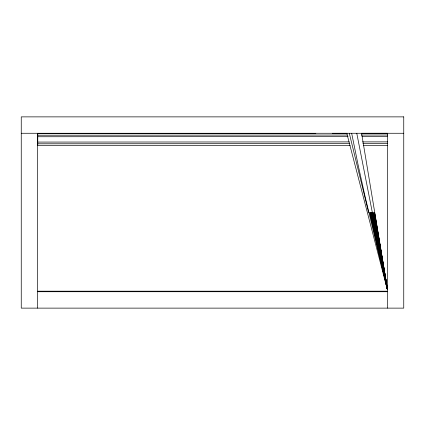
<?xml version="1.0" encoding="UTF-8"?>
<svg xmlns="http://www.w3.org/2000/svg" width="425" height="425" viewBox="0 0 425 425"><rect width="100%" height="100%" fill="white"/><g stroke="black" fill="none" stroke-linecap="round" stroke-linejoin="round"><path stroke-width="0.64" d="M21.25 133.269L403.75 133.269M315.807 133.312L37.772 133.471L37.772 145.531L350.088 145.35M332.392 133.301L346.991 133.291M387.473 133.269L361.59 133.285L387.037 286.493L374.579 212.5M37.772 135.224L347.342 135.044M361.261 135.038L387.637 135.023M37.772 136.744L348.123 136.563M362.047 136.558L387.249 136.542M37.772 142.077L349.185 141.897M362.467 141.892L387.696 141.876M37.772 143.804L349.674 143.623M362.849 143.618L387.499 143.602M363.343 145.345L387.388 145.329M37.852 291.189L387.148 291.189M37.644 291.731L387.356 291.731M346.789 133.269L387.409 289.813M349.292 133.269L368.603 212.5M387.372 289.531L365.16 196.839L358.105 164.895L351.666 133.269M369.686 212.5L387.313 289.154L381.034 257.959M385.937 283.066L387.345 289.255M370.154 212.5L387.329 289.154L371.54 212.5M370.669 212.5L387.345 289.154L383.525 270.948L383.775 272.25M383.504 271.118L383.78 272.409M385.98 282.715L387.356 289.154L371.126 212.5M384.466 275.496L387.356 289.133M379.312 249.518L380.37 254.713M371.902 212.5L387.382 289.133L387.191 287.837M372.103 212.5L373.139 217.696M373.4 218.992L387.388 289.133L373.618 212.5M372.172 212.5L387.393 289.133L372.938 212.5M356.772 133.269L387.398 289.133M383.977 270.3L384.572 273.546M384.811 274.848L385.045 276.144M385.284 277.445L386.952 286.535M383.525 267.054L383.759 268.35M383.987 269.652L386.984 286.535L374.515 212.5M378.85 239.126L379.073 240.428M379.297 241.724L379.52 243.026M379.743 244.322L379.966 245.623M380.194 246.92L380.418 248.221M380.641 249.518L381.198 252.763M381.422 254.065L381.645 255.361M381.868 256.663L382.091 257.959M382.314 259.261L382.543 260.557M382.766 261.858L387.01 286.535L374.154 212.5M387.356 133.269L387.356 308.125M37.644 133.269L37.644 308.125M403.75 116.875L21.25 116.875L21.25 308.125L403.75 308.125L403.75 116.875"/></g></svg>
